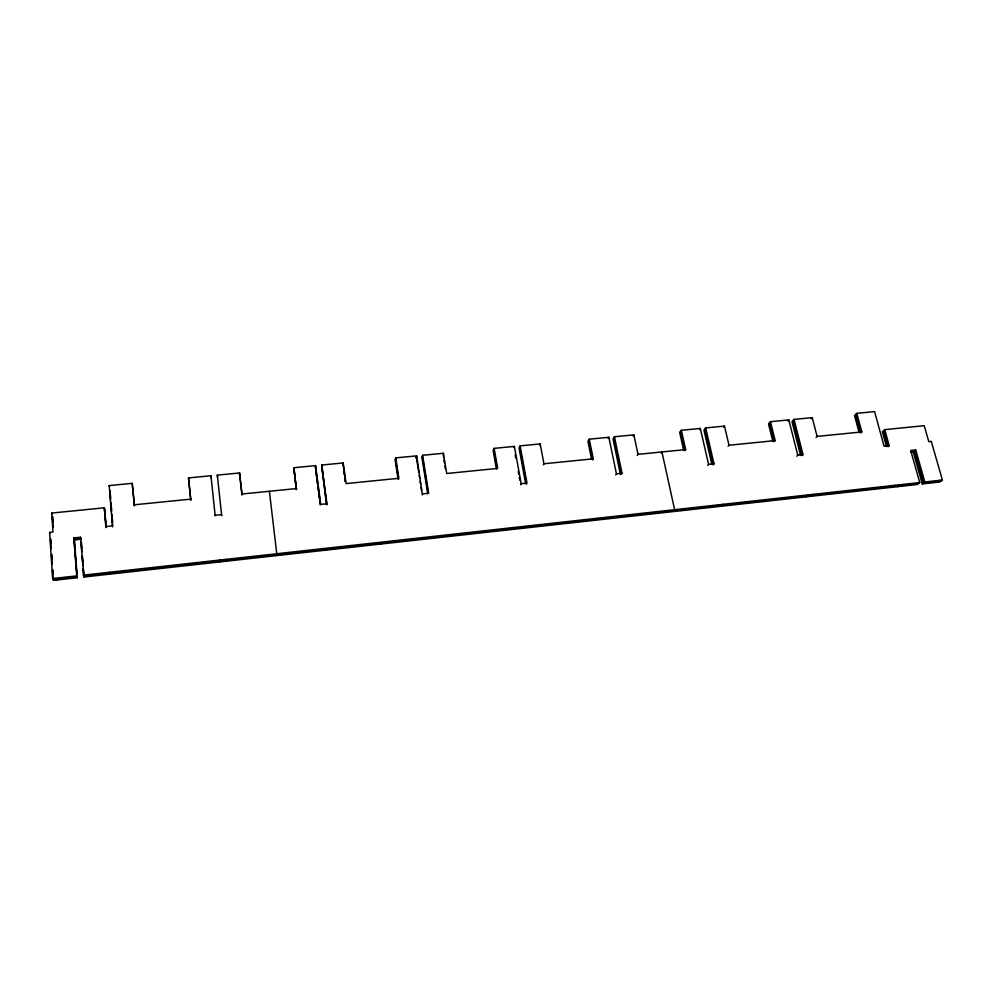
<?xml version="1.0" encoding="UTF-8"?>
<svg xmlns="http://www.w3.org/2000/svg" width="992" height="992" viewBox="0 0 992 992"><rect width="100%" height="100%" fill="white"/><g stroke="black" fill="none" stroke-linecap="round" stroke-linejoin="round"><path stroke-width="1.49" d="M276.867 554.664L269.39 491.263M422.344 494.909L416.665 455.861L395.734 457.882L398.858 478.293L346.109 483.588L343.22 462.954L321.755 465.025L326.951 503.762L320.738 504.395L315.592 465.62L293.917 467.716L296.199 489.168M293.917 467.716L296.484 489.602L293.83 468.819M315.332 467.815L315.592 465.62M321.755 465.025L326.455 504.32M326.951 503.762L326.802 504.779L321.606 466.128M326.256 550.114L326.405 549.171M342.86 465.149L343.22 462.954M332.506 549.419L332.667 548.477M395.734 457.882L395.151 460.077L398.04 478.962M381.027 544.025L381.288 543.083M416.008 458.044L416.665 455.861M520.651 484.741L521.197 483.712L514.377 446.412L494.128 448.372L497.686 468.398L446.71 473.506L443.374 453.282L422.629 455.278L421.935 457.473L427.738 493.805M443.374 453.282L443.498 457.424M494.128 448.372L493.16 450.566L496.446 469.092M513.844 447.516L514.377 446.412M543.368 464.826L543.951 463.772L540.194 443.92L520.13 445.867L519.064 448.049L525.624 483.687M539.623 445.024L540.194 443.92M615.71 474.908L616.441 473.878L608.865 437.286L589.273 439.183L587.958 441.378L591.53 459.135M589.273 439.183L593.253 458.825L592.571 459.891L588.616 440.274M608.158 438.39L608.865 437.286M637.236 455.415L638.005 454.348L633.851 434.868L614.432 436.753L613.019 438.948L620.285 473.903M633.094 435.972L633.851 434.868M614.432 436.753L622.046 473.296L621.314 474.337L613.726 437.844M661.143 453.009L661.949 451.955L674.622 509.69L673.779 510.657M683.6 449.922L679.681 432.475L681.343 430.28L700.302 428.457L708.573 464.368L707.68 465.397M699.434 429.548L700.302 428.457M684.852 450.641L685.695 449.574L681.343 430.28M728.078 446.301L729.008 445.234L724.482 426.114L705.696 427.936L703.948 430.119L711.859 464.38M723.577 427.217L724.482 426.114M705.696 427.936L714.004 463.81L713.099 464.839L704.816 429.028M796.7 456.196L797.754 455.154L788.826 419.901L770.474 421.674L768.49 423.869L772.805 441.291M787.809 420.992L788.826 419.901M816.032 437.472L817.11 436.406L812.25 417.632L794.046 419.393L791.988 421.588L800.532 455.229M774.169 441.676L775.174 440.609L770.474 421.674M716.993 505.87L717.91 504.903M722.461 505.263L723.391 504.296M811.183 418.736L812.25 417.632M801.958 455.65L803.012 454.621L794.046 419.393M763.927 501.518L764.919 500.551M922.262 483.935L924.817 481.988L915.752 449.934L913.248 451.98L922.262 483.935L939.784 481.988L942.4 480.041L931.29 441.378L928.785 441.638L924.209 425.68L884.765 429.635L889.204 445.718L884.108 446.239L874.584 411.618L856.803 413.329L854.521 415.524L859.146 432.636M856.803 413.329L861.825 431.929L860.672 432.996L855.662 414.433M805.665 496.88L807.823 494.946M884.765 429.635L882.384 431.756L886.402 446.338M810.948 496.298L813.118 494.351M889.204 445.718L888.001 446.76L883.562 430.702M892.403 487.258L894.858 485.311M897.524 486.688L899.992 484.741M915.752 449.934L910.693 450.455L919.72 482.558L917.191 484.505L83.985 577.009L80.464 537.242L73.706 537.949L77.202 577.753L53.518 580.382L52.638 578.547L49.6 532.394L52.998 532.034L51.733 513.062L104.296 507.805L106.318 527.174M938.568 481.294L939.87 480.326M52.638 578.547L76.421 575.918M83.241 575.162L919.72 482.558M924.817 481.988L942.4 480.041M918.456 483.526L83.613 576.079L83.055 568.515M941.098 481.021L923.54 482.968L914.5 450.963L910.706 451.36M73.706 537.949L74.487 539.933L81.22 539.226M910.73 452.24L913.248 451.98M104.296 507.805L105.784 526.591L112.468 525.896L112.766 526.913M215.177 515.294L221.613 514.637L221.675 515.654L217.335 475.118L239.568 472.973L241.961 494.016L296.571 488.548M422.691 493.88L428.693 493.26L422.629 455.278M521.197 483.712L527 483.104L520.13 445.867M616.441 473.878L622.046 473.296M708.573 464.368L714.004 463.81M797.754 455.154L803.012 454.621M190.662 499.15L134.081 504.816L134.342 505.87L132.221 483.34L109.194 485.572L112.468 525.896M543.951 463.772L593.253 458.825M638.005 454.348L685.695 449.574M729.008 445.234L775.174 440.609M817.11 436.406L861.825 431.929M190.799 500.204L188.517 477.908L210.961 475.738L215.177 515.815M56.507 579.092L56.941 580.01M49.6 532.394L50.046 533.398M51.733 513.062L52.179 514.116M80.464 537.242L80.836 538.234L74.102 538.941L76.806 576.836L53.072 579.464L52.477 570.251M109.418 572.26L110.05 574.108M116.163 571.516L116.771 573.364M105.784 526.591L106.107 527.608L104.619 508.846M109.194 485.572L109.492 486.663M793.017 420.496L801.586 454.187M769.482 422.766L773.81 440.225M132.221 483.34L134.466 505.387M680.512 431.384L684.517 449.153M519.597 446.958L526.454 484.146M515.208 454.956L515.753 457.944M518.208 471.336L518.754 474.312M519.287 477.301L519.833 480.277M493.644 449.475L496.942 468.038M443.945 460.139L444.416 463.028M444.9 465.918L445.371 468.794M422.282 456.382L428.098 492.776M416.342 456.952L418.736 472.13M419.219 475.168L419.703 478.206M420.174 481.244L420.658 484.282M421.141 487.32L421.625 490.358M395.436 458.974L398.561 479.359M343.034 464.045L345.501 481.703M343.678 471.014L344.088 473.953M344.695 478.355L345.104 481.294M315.456 466.724L317.638 483.092M318.035 486.068L319.61 497.984M320.007 500.96L320.404 503.936M315.927 472.266L316.522 476.73M316.907 479.706L317.502 484.158M317.899 487.134L318.494 491.586M318.878 494.562L319.474 499.013M319.87 501.989L320.267 504.965M188.517 477.908L190.774 499.745M239.593 474.064L241.986 495.07M210.961 475.738L211.135 477.921M110.05 490.718L110.658 498.158M111.017 502.634L111.625 510.074M111.984 514.538L112.592 521.978M109.864 491.127L110.583 500.08M110.831 503.056L111.563 512.008M111.798 514.984L112.642 525.425M219.939 560.021L220.088 561.894M81.443 542.252L81.877 548.291M82.435 555.855L82.882 561.894M83.44 569.445L83.985 577.009M81.17 542.773L81.84 551.862M82.175 556.4L82.832 565.49M74.487 539.933L77.202 577.753M217.335 475.118L217.496 477.301M52.712 516.609L53.097 522.424M52.378 517.03L53.047 527.223M50.79 539.003L51.1 543.604M51.807 554.33L52.105 558.93M52.812 569.656L53.122 574.256M50.456 539.549L51.051 548.762M51.46 554.9L52.068 564.113M226.449 559.302L226.56 561.174M239.568 472.973L239.63 475.156"/></g></svg>
